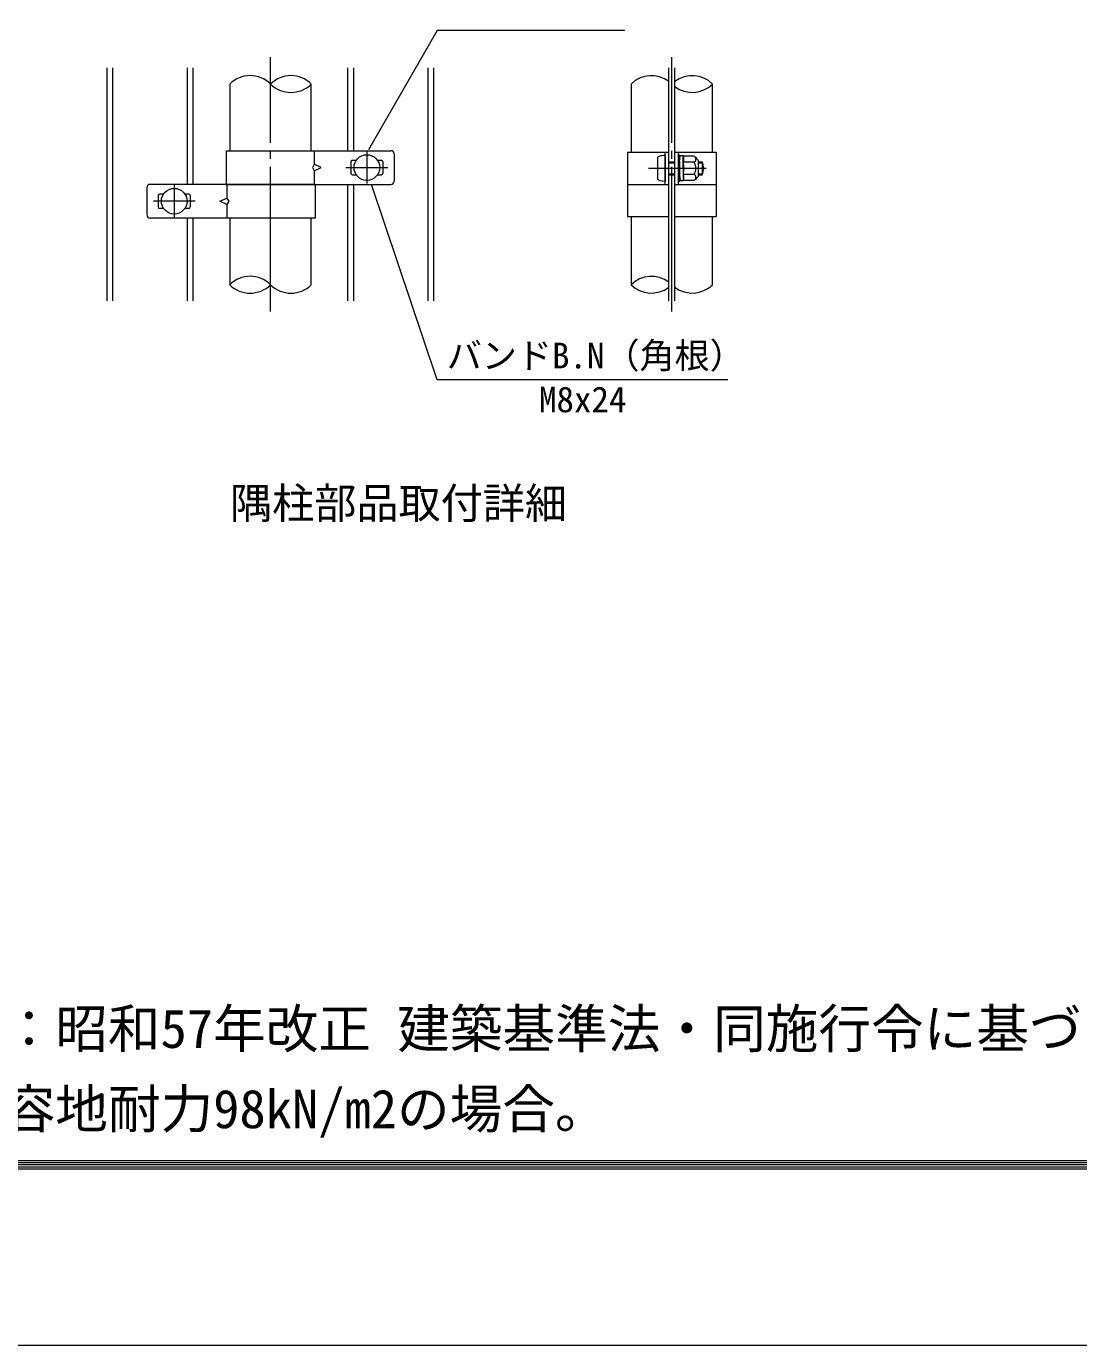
# Model space of a CAD drawing. Units: millimetres, scale not verified. Extents: x -6301 to 6299, y -4455 to 4455.
# Drawn here: x 453 to 2420, y -4455 to -1990 of the extents above; entities that cross this region are included whole.
import ezdxf
from ezdxf.enums import TextEntityAlignment as Align

# ---------------------------------------------------------------- set-up
doc = ezdxf.new("R2010")
doc.units = ezdxf.units.MM
doc.header["$LTSCALE"] = 15
doc.linetypes.add('LONG_CHAIN', pattern=[21, 18, -1, 1, -1])
for name, color, linetype, lineweight in [('0-0_D-STR-TXT', 7, 'Continuous', 9), ('0-1_D-TTL', 7, 'Continuous', 9), ('0-2_D-TTL-TXT', 7, 'Continuous', 9), ('0-3_D-STR2', 7, 'Continuous', 9), ('0-4_D-STR-DIM', 7, 'Continuous', 9), ('0-6_D-STR1', 1, 'Continuous', 9), ('0-7_D-BMK', 2, 'LONG_CHAIN', 9), ('0-8_D-STR3', 3, 'Continuous', 9)]:
    doc.layers.add(name, color=color, linetype=linetype, lineweight=lineweight)
doc.styles.add('ＭＳ ゴシック', font='')
doc.styles.get('ＭＳ ゴシック').set_extended_font_data('MS Gothic')

msp = doc.modelspace()

# ---------------------------------------------------------------- linework, layer by layer
at = {"layer": '0-0_D-STR-TXT'}
for points in [[(1571.79, -1997.87), (1220.85, -1997.87), (1092.35, -2220.44)], [(1764.18, -2650.14), (1220.77, -2650.14), (1098.66, -2287.07)]]:
    msp.add_lwpolyline(points, dxfattribs=at)
at = {"layer": '0-1_D-TTL', "color": 2}
msp.add_lwpolyline([(-6300.73, 4455), (6299.27, 4455), (6299.27, -4455), (-6300.73, -4455)], close=True, dxfattribs=at)
at = {"layer": '0-1_D-TTL'}
for points in [[(-5895.73, 4125), (5894.27, 4125), (5894.27, -4125), (-5895.73, -4125)], [(-5891.98, 4121.25), (5890.52, 4121.25), (5890.52, -4121.25), (-5891.98, -4121.25)], [(-5888.23, 4117.5), (5886.77, 4117.5), (5886.77, -4117.5), (-5888.23, -4117.5)], [(-5884.48, 4113.75), (5883.02, 4113.75), (5883.02, -4113.75), (-5884.48, -4113.75)], [(-5880.73, 4110), (5879.27, 4110), (5879.27, -4110), (-5880.73, -4110)]]:
    msp.add_lwpolyline(points, close=True, dxfattribs=at)
at = {"layer": '0-3_D-STR2'}
for p, q in [((604.03, -2502.68), (604.03, -2067.68)), ((614.83, -2502.68), (614.83, -2067.68)), ((754.03, -2285.18), (754.03, -2067.68)), ((764.83, -2285.18), (764.83, -2067.68)), ((1054.03, -2222.18), (1054.03, -2067.68)), ((1064.83, -2222.18), (1064.83, -2067.68)), ((1204.03, -2502.68), (1204.03, -2067.68)), ((1214.83, -2502.68), (1214.83, -2067.68)), ((1654.03, -2502.68), (1654.03, -2067.68)), ((1664.83, -2502.68), (1664.83, -2067.68)), ((1054.03, -2502.68), (1054.03, -2285.18)), ((1064.83, -2502.68), (1064.83, -2285.18)), ((754.03, -2502.68), (754.03, -2348.18)), ((764.83, -2502.68), (764.83, -2348.18))]:
    msp.add_line(p, q, dxfattribs=at)
at = {"layer": '0-4_D-STR-DIM'}
for centre, start, end in [((871.33, -2136.02), 45.18146, 134.81854), ((947.53, -2136.02), 45.18146, 134.81854), ((1621.33, -2136.02), 52.7739, 134.81854), ((1697.53, -2136.02), 45.18146, 127.2261), ((947.53, -2059.33), 225.18146, 314.81854), ((1697.53, -2059.33), 232.7739, 314.81854), ((871.33, -2511.02), 45.18146, 134.81854), ((1621.33, -2511.02), 52.7739, 134.81854), ((871.33, -2434.33), 225.18146, 314.81854), ((947.53, -2434.33), 225.18146, 314.81854), ((1621.33, -2434.33), 225.18146, 307.2261), ((1697.53, -2434.33), 232.7739, 314.81854)]:
    msp.add_arc(centre, 54.05, start, end, dxfattribs=at)
at = {"layer": '0-6_D-STR1'}
for p, q in [((833.23, -2097.68), (833.23, -2222.18)), ((985.63, -2222.18), (985.63, -2097.68)), ((1583.23, -2097.68), (1583.23, -2225.18)), ((1735.63, -2225.18), (1735.63, -2097.68)), ((833.23, -2348.18), (833.23, -2472.68)), ((985.63, -2472.68), (985.63, -2348.18)), ((1583.23, -2345.18), (1583.23, -2472.68)), ((1735.63, -2472.68), (1735.63, -2345.18))]:
    msp.add_line(p, q, dxfattribs=at)
at = {"layer": '0-7_D-BMK'}
for p, q in [((909.43, -2522.68), (909.43, -2047.68)), ((1659.43, -2522.68), (1659.43, -2047.68)), ((1089.43, -2223.68), (1089.43, -2283.68)), ((1050.43, -2253.68), (1128.43, -2253.68)), ((1616.17, -2255.18), (1723.39, -2255.18)), ((729.43, -2286.68), (729.43, -2346.68)), ((768.43, -2316.68), (690.43, -2316.68))]:
    msp.add_line(p, q, dxfattribs=at)
at = {"layer": '0-8_D-STR3'}
for p, q in [((826.33, -2222.18), (1134.4, -2222.18)), ((826.33, -2222.18), (826.33, -2285.18)), ((991.13, -2222.18), (991.13, -2247.68)), ((1059.43, -2243.18), (1059.43, -2264.18)), ((1062.43, -2240.18), (1069.59, -2240.18)), ((1109.27, -2240.18), (1116.43, -2240.18)), ((1119.43, -2243.18), (1119.43, -2264.18)), ((1140.4, -2228.18), (1140.4, -2279.18)), ((1576.33, -2225.18), (1654.03, -2225.18)), ((1576.33, -2225.18), (1576.33, -2345.18)), ((1632.73, -2235.68), (1632.73, -2274.68)), ((1647.13, -2285.18), (1647.13, -2225.18)), ((1647.13, -2231.18), (1647.13, -2279.18)), ((1654.03, -2285.18), (1654.03, -2225.18)), ((1654.03, -2243.18), (1664.83, -2243.18)), ((1664.83, -2285.18), (1664.83, -2225.18)), ((1664.83, -2225.18), (1742.53, -2225.18)), ((1671.73, -2285.18), (1671.73, -2225.18)), ((1671.73, -2229.68), (1671.73, -2234)), ((1673.23, -2229.68), (1671.73, -2229.68)), ((1671.73, -2243.18), (1674.13, -2243.18)), ((1672.29, -2235.74), (1674.45, -2238.77)), ((1673.23, -2229.68), (1673.23, -2234)), ((1673.51, -2234.87), (1674.76, -2236.61)), ((1674.13, -2241.68), (1675.3, -2232.19)), ((1674.13, -2241.68), (1674.13, -2268.68)), ((1680.6, -2231.93), (1675.6, -2231.93)), ((1680.73, -2255.18), (1680.73, -2232)), ((1681.03, -2232.66), (1680.89, -2232.15)), ((1701.12, -2232.66), (1681.03, -2232.66)), ((1708.63, -2240.18), (1708.63, -2270.18)), ((1708.63, -2243.18), (1716.13, -2243.18)), ((1716.13, -2243.18), (1716.13, -2267.18)), ((1742.53, -2225.18), (1742.53, -2345.18)), ((991.13, -2259.68), (991.13, -2285.18)), ((1062.43, -2267.18), (1069.59, -2267.18)), ((1109.27, -2267.18), (1116.43, -2267.18)), ((1654.03, -2245.21), (1664.83, -2245.21)), ((1654.03, -2265.15), (1664.83, -2265.15)), ((1654.03, -2267.18), (1664.83, -2267.18)), ((1671.73, -2245.21), (1674.13, -2245.21)), ((1671.73, -2265.15), (1674.13, -2265.15)), ((1671.73, -2267.18), (1674.13, -2267.18)), ((1701.12, -2243.92), (1680.73, -2243.92)), ((1680.73, -2255.18), (1680.73, -2278.35)), ((1701.12, -2266.43), (1680.73, -2266.43)), ((1708.63, -2245.21), (1717.1, -2245.21)), ((1708.63, -2265.15), (1717.1, -2265.15)), ((1708.63, -2267.18), (1716.13, -2267.18)), ((678.46, -2291.18), (678.46, -2342.18)), ((992.53, -2285.18), (684.46, -2285.18)), ((826.33, -2285.18), (1134.4, -2285.18)), ((827.73, -2285.18), (827.73, -2310.68)), ((992.53, -2285.18), (992.53, -2348.18)), ((1576.33, -2285.18), (1654.03, -2285.18)), ((1664.83, -2285.18), (1742.53, -2285.18)), ((1671.73, -2276.36), (1671.73, -2280.68)), ((1672.29, -2274.61), (1674.45, -2271.59)), ((1673.51, -2275.49), (1674.76, -2273.75)), ((1674.13, -2268.68), (1675.3, -2278.16)), ((1680.53, -2278.43), (1675.6, -2278.43)), ((1701.12, -2277.69), (1681.03, -2277.69)), ((699.43, -2306.18), (699.43, -2327.18)), ((709.59, -2303.18), (702.43, -2303.18)), ((756.43, -2303.18), (749.27, -2303.18)), ((759.43, -2306.18), (759.43, -2327.18)), ((709.59, -2330.18), (702.43, -2330.18)), ((756.43, -2330.18), (749.27, -2330.18)), ((827.73, -2322.68), (827.73, -2348.18)), ((992.53, -2348.18), (684.46, -2348.18)), ((1576.33, -2345.18), (1654.03, -2345.18)), ((1664.83, -2345.18), (1742.53, -2345.18))]:
    msp.add_line(p, q, dxfattribs=at)
for points in [[(1004.29, -2253.68), (991.13, -2247.68), (987.65, -2253.68), (991.13, -2259.68)], [(814.57, -2316.68), (827.73, -2310.68), (831.21, -2316.68), (827.73, -2322.68)]]:
    msp.add_lwpolyline(points, close=True, dxfattribs=at)
msp.add_lwpolyline([(1673.23, -2276.36), (1673.23, -2280.68), (1671.73, -2280.68)], dxfattribs=at)
for centre in [(1089.43, -2253.68), (729.43, -2316.68)]:
    msp.add_circle(centre, 24, dxfattribs=at)
for centre, radius, start, end in [((1062.43, -2243.18), 3, 90, 180), ((1116.43, -2243.18), 3, 0, 90), ((1134.4, -2228.18), 6, 0, 90), ((1674.73, -2234), 3, 180, 215.53768), ((1674.73, -2234), 1.5, 180, 215.53768), ((1673.23, -2239.64), 1.5, 33.43373, 35.53768), ((1675.6, -2232.23), 0.3, 90, 173), ((1680.6, -2232.23), 0.3, 15, 90), ((1666.08, -2238.29), 15.97, 339.37322, 22.7756), ((1698.07, -2238.29), 6.4, 298.45309, 61.54691), ((1688.31, -2252.94), 24, 32.13463, 57.68315), ((1693.63, -2255.18), 25.5, 331.92751, 28.07249), ((1062.43, -2264.18), 3, 180, 270), ((1116.43, -2264.18), 3, 270, 0), ((1666.08, -2272.06), 15.97, 337.2244, 20.62678), ((1618.46, -2255.18), 63.57, 0, 10.20031), ((1618.46, -2255.18), 63.57, 349.79969, 0), ((1683.84, -2255.18), 20.62, 0, 33.09348), ((1683.84, -2255.18), 20.62, 326.90652, 0), ((1698.07, -2272.06), 6.4, 298.45309, 61.54691), ((684.46, -2291.18), 6, 90, 180), ((1134.4, -2279.18), 6, 270, 0), ((1674.73, -2276.36), 3, 144.46232, 180), ((1674.73, -2276.36), 1.5, 144.46232, 180), ((1673.23, -2270.72), 1.5, 324.46232, 326.56627), ((1675.6, -2278.13), 0.3, 187, 270), ((1680.53, -2278.13), 0.3, 270, 337.2244), ((1688.31, -2257.41), 24, 302.31685, 327.86537), ((702.43, -2306.18), 3, 90, 180), ((756.43, -2306.18), 3, 0, 90), ((702.43, -2327.18), 3, 180, 270), ((756.43, -2327.18), 3, 270, 0), ((684.46, -2342.18), 6, 180, 270)]:
    msp.add_arc(centre, radius, start, end, dxfattribs=at)
for centre, start_param, end_param in [((1647.13, -2235.68), 1.5707963, 3.1415927), ((1647.13, -2274.68), 3.1415927, 4.712389)]:
    msp.add_ellipse(centre, major_axis=(14.4, 0), ratio=0.3125, start_param=start_param, end_param=end_param, dxfattribs=at)

# ---------------------------------------------------------------- texts
at = {"layer": '0-0_D-STR-TXT', "style": 'ＭＳ ゴシック'}
for s, height, p in [('バンドB.N（角根）', 48.06, (1238.78, -2643.39)), ('M8x24', 48.06, (1411.26, -2725.39)), ('（設計条件）風荷重：昭和57年改正 建築基準法・同施行令に基づく風圧力に準拠。', 72.14, (-476.91, -3920.4)), ('（基礎条件）長期許容地耐力98kN/m2の場合。', 72.14, (-476.91, -4070.4))]:
    msp.add_text(s, height=height, dxfattribs=at).set_placement(p, align=Align.BOTTOM_LEFT)
at = {"layer": '0-2_D-TTL-TXT', "style": 'ＭＳ ゴシック'}
msp.add_text('隅柱部品取付詳細', height=57.73, dxfattribs=at).set_placement((833.69, -2927.1), align=Align.BOTTOM_LEFT)

doc.saveas('drawing.dxf')
